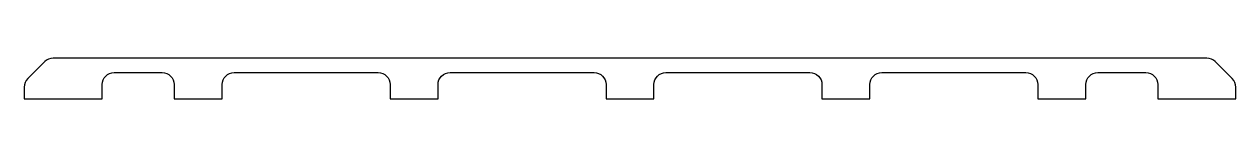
# Model space of a CAD drawing. Extents: x -6.3 to 6.3, y -0.2 to 0.2.
import ezdxf

# ---------------------------------------------------------------- set-up
doc = ezdxf.new("R2010")
doc.units = 0
doc.layers.get('0').update_dxf_attribs({"linetype": 'CONTINUOUS'})

msp = doc.modelspace()

# ---------------------------------------------------------------- linework, layer by layer
msp.add_lwpolyline([(-6.011, 0.212, 0.198912), (-6.099, 0.176), (-6.276, -0.001, 0.198912), (-6.313, -0.089), (-6.313, -0.213), (-5.5, -0.213), (-5.5, -0.063, -0.414214), (-5.375, 0.062), (-4.875, 0.062, -0.414214), (-4.75, -0.063), (-4.75, -0.213), (-4.25, -0.213), (-4.25, -0.063, -0.414214), (-4.125, 0.062), (-2.625, 0.062, -0.414214), (-2.5, -0.063), (-2.5, -0.213), (-2, -0.213), (-2, -0.063, -0.414214), (-1.875, 0.062), (-0.375, 0.062, -0.414214), (-0.25, -0.063), (-0.25, -0.213), (0.25, -0.213), (0.25, -0.063, -0.414214), (0.375, 0.062), (1.875, 0.062, -0.414214), (2, -0.063), (2, -0.213), (2.5, -0.213), (2.5, -0.063, -0.414214), (2.625, 0.062), (4.125, 0.062, -0.414214), (4.25, -0.063), (4.25, -0.213), (4.75, -0.213), (4.75, -0.063, -0.414214), (4.875, 0.062), (5.375, 0.062, -0.414214), (5.5, -0.063), (5.5, -0.213), (6.313, -0.213), (6.313, -0.089, 0.198912), (6.276, -0.001), (6.099, 0.176, 0.198912), (6.011, 0.212)], format="xyb", close=True)

doc.saveas('drawing.dxf')
